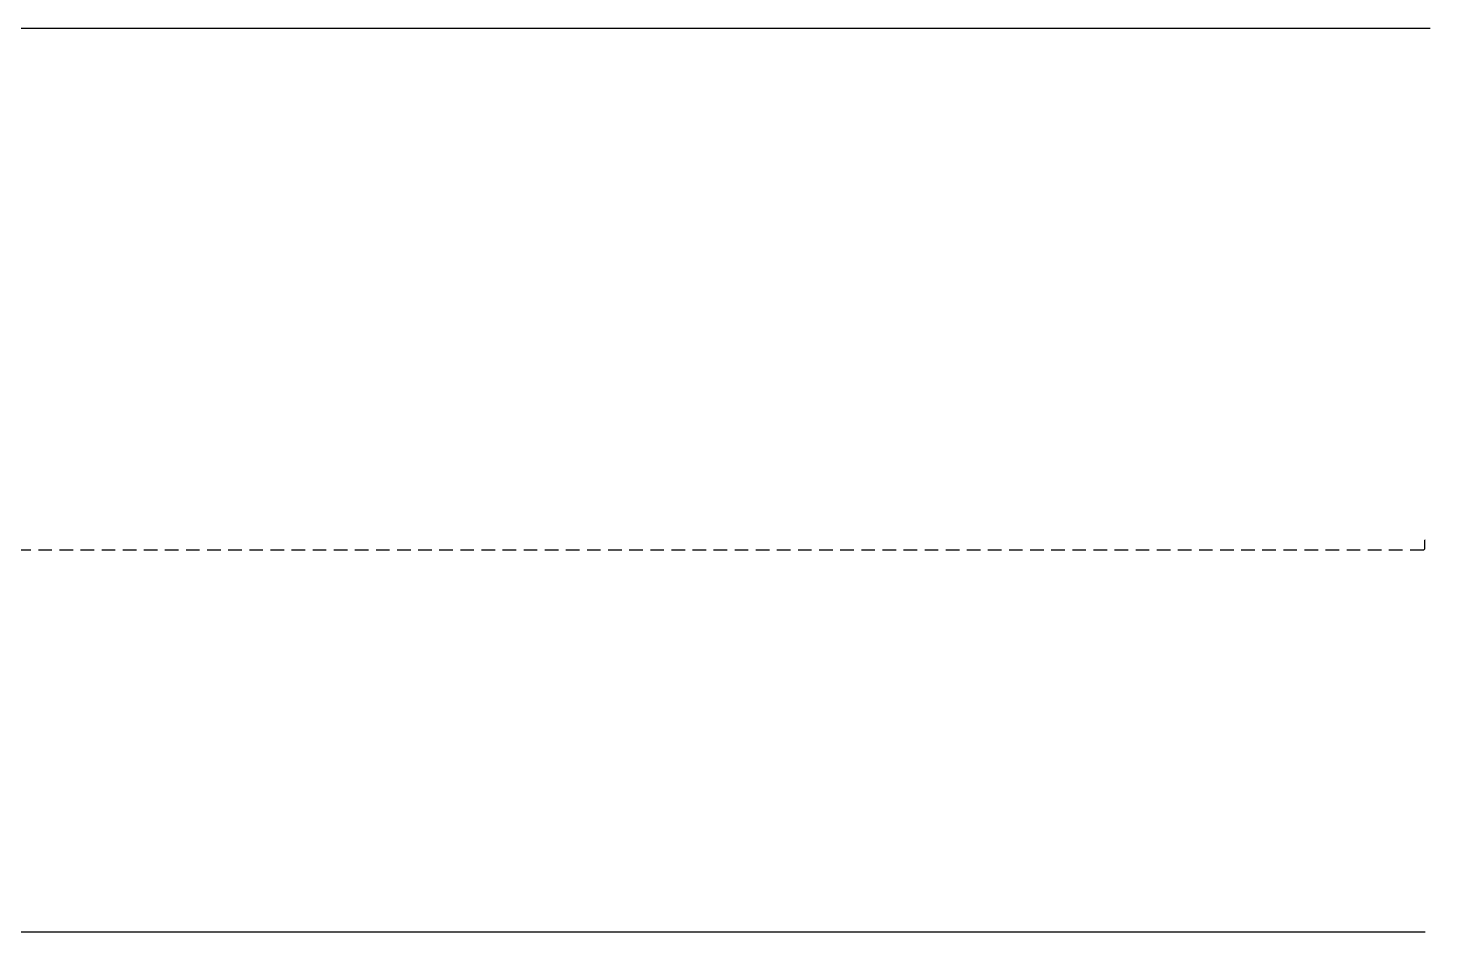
# Model space of a CAD drawing. Header units: millimetres. Extents: x 17311 to 801382, y -242618 to -104888.
# Drawn here: x 767208 to 781159, y -192729 to -183729 of the extents above; entities that cross this region are included whole.
import ezdxf

# ---------------------------------------------------------------- set-up
doc = ezdxf.new("R2010")
doc.units = ezdxf.units.MM
doc.header["$LTSCALE"] = 250
doc.linetypes.add('HID', pattern=[2.8, 1.8, -1])
doc.layers.add('A-FIN', color=6, linetype='Continuous')
doc.layers.add('A-WP', color=1, linetype='HID')

msp = doc.modelspace()

# ---------------------------------------------------------------- linework, layer by layer
at = {"layer": 'A-FIN'}
for p, q in [((715560.7, -183729.5), (781160.7, -183729.5)), ((715610.7, -192729.5), (781110.7, -192729.5))]:
    msp.add_line(p, q, dxfattribs=at)
at = {"layer": 'A-WP', "ltscale": 0.3}
for p, q in [((781107.7, -188914.3), (781107.7, -188829.5)), ((781110.7, -188829.5), (781107.7, -188829.5)), ((781095.5, -188926.5), (715625.8, -188926.5)), ((781095.5, -188926.5), (781107.7, -188914.3))]:
    msp.add_line(p, q, dxfattribs=at)

doc.saveas('drawing.dxf')
